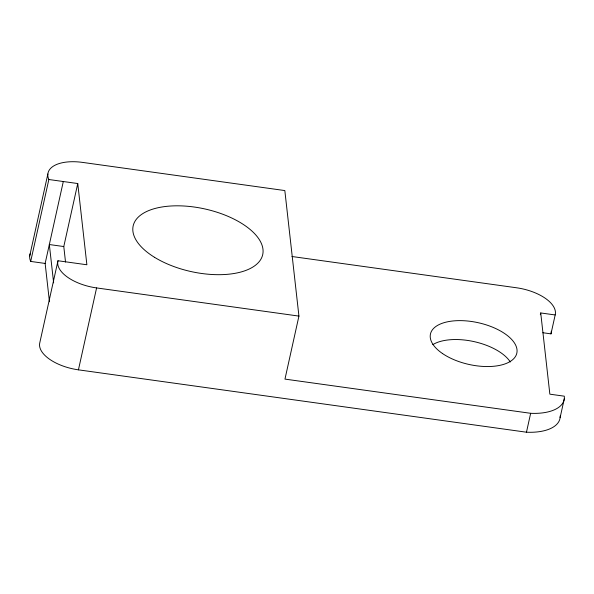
<?xml version="1.0" encoding="UTF-8"?>
<svg xmlns="http://www.w3.org/2000/svg" width="594" height="594" viewBox="0 0 594 594"><rect width="100%" height="100%" fill="white"/><g stroke="black" fill="none" stroke-linecap="round" stroke-linejoin="round"><path stroke-width="0.89" d="M29.7 255.917L47.862 174.005M49.45 301.767L45.144 263.439L30.688 261.427L48.849 179.514A37.474 18.11 12.5 0 1 82.492 162.392L284.83 190.563L298.931 316.097L284.964 379.106L530.657 413.305A44.966 21.733 12.5 0 0 564.3 396.183L549.851 394.171L540.726 312.949L555.175 314.961L550.987 333.865L542.857 332.729M45.144 263.439L63.306 181.526M48.849 179.514L77.755 183.539L86.88 264.768L57.974 260.744L39.813 342.656A37.474 18.11 12.5 0 0 78.438 369.839L526.47 432.209A44.966 21.733 12.5 0 0 560.172 415.949M65.526 262.065L63.788 246.547L77.755 183.539M78.438 369.839L96.592 287.927A37.474 18.11 12.5 0 1 57.974 260.744M540.325 314.746L540.726 312.949M526.47 432.209L530.657 413.305M560.105 417.649L564.3 398.745M291.944 256.504L516.557 287.778A37.474 18.11 12.5 0 1 555.175 314.961M63.788 246.547L49.332 244.535L53.638 282.87M96.592 287.927L298.931 316.097M30.688 261.427A37.474 18.11 12.5 0 1 30.376 253.363M551.262 331.222A37.474 18.11 12.5 0 1 550.987 333.865M432.818 344.639A44.231 21.377 12.5 0 1 474.264 341.661A44.231 21.377 12.5 0 1 510.32 361.991M442.478 353.519A44.231 21.377 12.5 0 0 515.421 356.548A44.231 21.377 12.5 0 0 463.023 320.693A44.231 21.377 12.5 0 0 442.478 353.519M154.589 257.343A66.342 32.061 12.5 0 0 261.724 257.596A66.342 32.061 12.5 0 0 177.502 205.814A66.342 32.061 12.5 0 0 154.589 257.343"/></g></svg>
